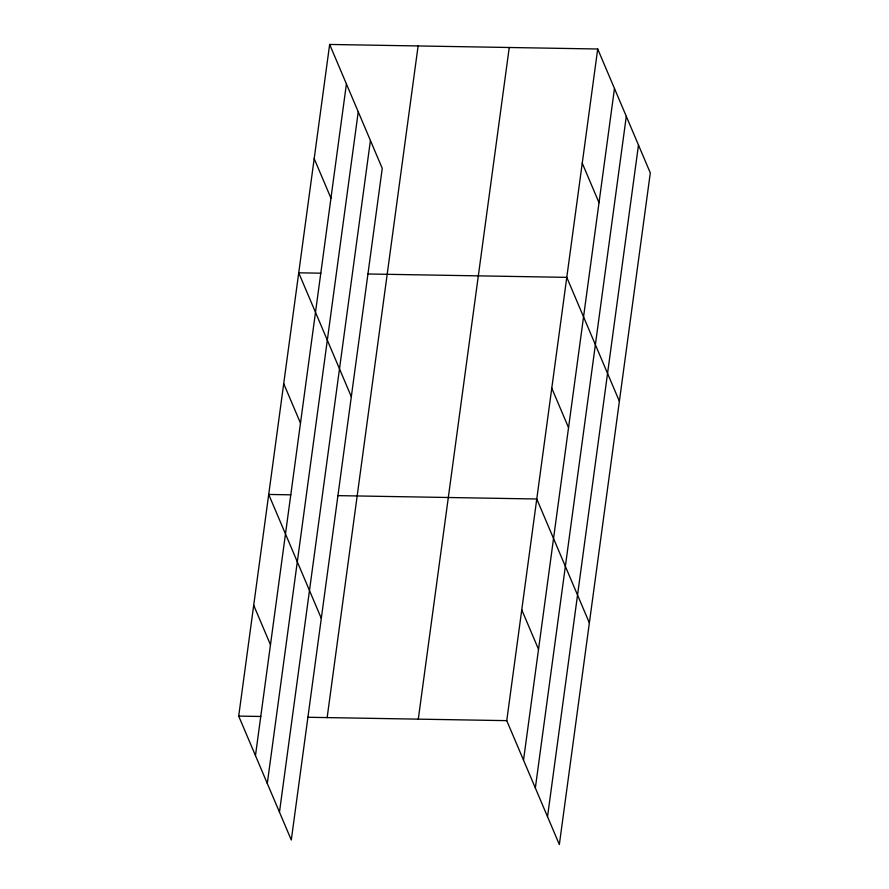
<?xml version="1.0" encoding="UTF-8"?>
<svg xmlns="http://www.w3.org/2000/svg" width="889" height="889" viewBox="0 0 889 889"><rect width="100%" height="100%" fill="white"/><g stroke="black" fill="none" stroke-linecap="round" stroke-linejoin="round"><path stroke-width="1.33" d="M329.652 44.45L382.248 168.354L291.292 840.005L238.697 716.101L329.652 44.45L597.708 48.995L650.304 172.899L559.348 844.55L506.752 720.646L597.708 48.995M255.465 755.606L346.421 83.955M267.289 783.465L358.245 111.814M279.468 812.157L370.424 140.506M327.152 717.601L418.108 45.95M418.297 719.145L509.253 47.495M523.521 760.151L614.477 88.5M535.345 787.998L626.301 116.359M547.524 816.702L638.48 145.051M320.84 273.19L298.726 272.812L351.322 396.716M367.835 273.979L566.782 277.357L619.377 401.261M290.825 494.829L268.711 494.451L321.307 618.366M337.82 495.629L536.767 498.996L589.363 622.9M238.697 716.101L260.81 716.478M307.805 717.267L506.752 720.646M582.251 163.176L599.019 202.681M551.78 388.182L568.549 427.687M521.765 609.821L538.534 649.326M314.184 158.631L330.952 198.136M283.713 383.637L300.493 423.142M253.709 605.276L270.478 644.792"/></g></svg>
